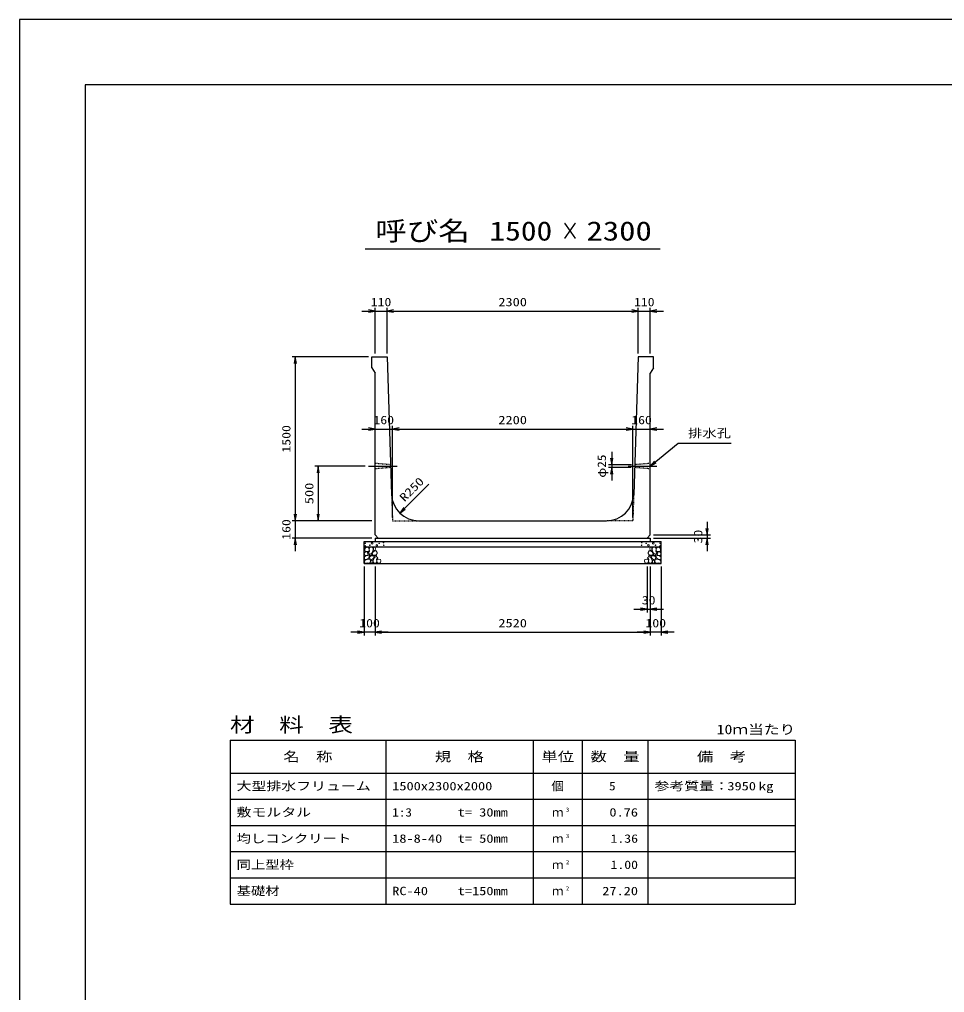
# Model space of a CAD drawing. Units: millimetres at full size. Extents: x 0 to 25230, y 0 to 17820.
# Drawn here: x 0 to 8469, y 8910 to 17820 of the extents above; entities that cross this region are included whole.
import ezdxf
from ezdxf.enums import TextEntityAlignment as Align

# ---------------------------------------------------------------- set-up
doc = ezdxf.new("R2010")
doc.units = ezdxf.units.MM
doc.linetypes.add('CHAIN', pattern=[18.5, 12, -1.5, 3.5, -1.5])
doc.linetypes.add('DASHED_SPACED', pattern=[12, 6, -6])
for name, color, linetype, lineweight in [('0_2', 7, 'Continuous', 25), ('D-BMK', 2, 'CHAIN', 25), ('D-DCR-HCHn', 4, 'Continuous', 9), ('D-MTR-FRAM', 7, 'Continuous', 25), ('D-MTR-LINE', 7, 'Continuous', 25), ('D-STR-DIM', 7, 'Continuous', 25), ('D-STR-STRn', 1, 'Continuous', 25), ('D-TTL', 2, 'Continuous', 25), ('D-TTL-TXT', 7, 'Continuous', 25)]:
    doc.layers.add(name, color=color, linetype=linetype, lineweight=lineweight)
doc.layers.add('D-MTR', color=7, linetype='Continuous')
doc.layers.add('D-MTR-TXT', color=7, linetype='Continuous')
doc.styles.add('ＭＳ ゴシック', font='')
doc.styles.get('ＭＳ ゴシック').set_extended_font_data('MS Gothic')

# ---------------------------------------------------------------- blocks, each defined once
blk = doc.blocks.new('open_arrow')
at = {"color": 0, "linetype": 'Continuous', "lineweight": -2}
blk.add_lwpolyline([(7.5, 1.25), (0, 0), (7.5, -1.25)], dxfattribs=at)

msp = doc.modelspace()

# ---------------------------------------------------------------- linework, layer by layer
at = {"layer": '0_2'}
for p, q in [((3165, 13730), (2705, 13730)), ((2735, 13730), (2735, 13230)), ((3225, 13230), (2705, 13230))]:
    msp.add_line(p, q, dxfattribs=at)
at = {"layer": 'D-BMK'}
for p, q in [((3195, 13730), (3458.333, 13730)), ((5571.667, 13730), (5835, 13730))]:
    msp.add_line(p, q, dxfattribs=at)
at = {"layer": 'D-DCR-HCHn'}
for points in [[(3160.46, 12940.356), (3155.26, 12924.753), (3162.194, 12914.352), (3179.53, 12912.618), (3191.366, 12917.699), (3186.464, 12929.954), (3189.932, 12936.889), (3182.997, 12943.823), (3172.596, 12947.29)], [(3193.399, 12983.696), (3177.796, 12987.163), (3163.928, 12980.228), (3162.194, 12964.626), (3165.661, 12952.491), (3182.997, 12947.29), (3195.132, 12947.29), (3200.333, 12955.958), (3200.333, 12975.028)], [(3207.267, 12985.429), (3202.067, 12969.827), (3203.8, 12952.491), (3191.665, 12933.421), (3207.267, 12924.753), (3224.603, 12933.421), (3235.005, 12947.29), (3238.472, 12969.827), (3235.005, 12981.962), (3224.603, 12987.163)], [(3210.735, 12924.753), (3202.067, 12917.819), (3205.534, 12912.618), (3217.669, 12912.618), (3222.87, 12914.352), (3226.337, 12921.286), (3221.136, 12926.487)], [(3236.739, 12943.823), (3228.071, 12923.02), (3235.005, 12914.352), (3255.808, 12914.352), (3264.476, 12917.819), (3273.144, 12929.954), (3273.144, 12940.356), (3264.476, 12954.224), (3254.074, 12955.958)], [(3240.206, 12981.962), (3240.206, 12961.159), (3248.874, 12955.958), (3257.542, 12961.159), (3259.275, 12973.294), (3257.542, 12983.696), (3245.407, 12987.163)], [(5793.261, 12943.823), (5801.929, 12923.02), (5794.995, 12914.352), (5774.192, 12914.352), (5765.524, 12917.819), (5756.856, 12929.954), (5756.856, 12940.356), (5765.524, 12954.224), (5775.926, 12955.958)], [(5789.794, 12981.962), (5789.794, 12961.159), (5781.126, 12955.958), (5772.458, 12961.159), (5770.725, 12973.294), (5772.458, 12983.696), (5784.593, 12987.163)], [(5822.733, 12985.429), (5827.933, 12969.827), (5826.2, 12952.491), (5838.335, 12933.421), (5822.733, 12924.753), (5805.397, 12933.421), (5794.995, 12947.29), (5791.528, 12969.827), (5794.995, 12981.962), (5805.397, 12987.163)], [(5819.265, 12924.753), (5827.933, 12917.819), (5824.466, 12912.618), (5812.331, 12912.618), (5807.13, 12914.352), (5803.663, 12921.286), (5808.864, 12926.487)], [(5836.601, 12983.696), (5852.204, 12987.163), (5866.072, 12980.228), (5867.806, 12964.626), (5864.339, 12952.491), (5847.003, 12947.29), (5834.868, 12947.29), (5829.667, 12955.958), (5829.667, 12975.028)], [(5869.54, 12940.356), (5874.74, 12924.753), (5867.806, 12914.352), (5850.47, 12912.618), (5838.634, 12917.699), (5843.536, 12929.954), (5840.068, 12936.889), (5847.003, 12943.823), (5857.404, 12947.29)], [(3193.366, 12882.757), (3206.208, 12902.019), (3204.603, 12906.834), (3186.946, 12911.65), (3170.894, 12910.045), (3159.658, 12900.414), (3158.052, 12889.177), (3159.658, 12877.941), (3172.499, 12874.731)], [(3199.787, 12842.627), (3211.023, 12847.443), (3214.234, 12863.494), (3207.813, 12874.731), (3196.577, 12877.941), (3182.13, 12876.336), (3166.078, 12869.915), (3158.052, 12860.284), (3158.052, 12849.048), (3162.868, 12842.627), (3182.13, 12844.232)], [(3238.311, 12882.757), (3246.337, 12902.019), (3239.916, 12910.045), (3220.654, 12910.045), (3212.628, 12906.834), (3204.603, 12895.598), (3204.603, 12885.967), (3212.628, 12873.125), (3222.259, 12871.52)], [(3235.101, 12847.443), (3235.101, 12866.705), (3227.075, 12871.52), (3219.049, 12866.705), (3217.444, 12855.469), (3219.049, 12845.837), (3230.285, 12842.627)], [(3265.599, 12844.232), (3270.415, 12858.679), (3268.81, 12874.731), (3280.046, 12892.388), (3265.599, 12900.414), (3249.548, 12892.388), (3239.916, 12879.546), (3236.706, 12858.679), (3239.916, 12847.443), (3249.548, 12842.627)], [(3262.389, 12900.414), (3270.415, 12906.834), (3267.204, 12911.65), (3255.968, 12911.65), (3251.153, 12910.045), (3247.942, 12903.624), (3252.758, 12898.808)], [(3278.441, 12845.837), (3292.887, 12842.627), (3305.729, 12849.048), (3307.334, 12863.494), (3304.124, 12874.731), (3288.072, 12879.546), (3276.836, 12879.546), (3272.02, 12871.52), (3272.02, 12853.863)], [(5751.559, 12845.837), (5737.113, 12842.627), (5724.271, 12849.048), (5722.666, 12863.494), (5725.876, 12874.731), (5741.928, 12879.546), (5753.164, 12879.546), (5757.98, 12871.52), (5757.98, 12853.863)], [(5764.401, 12844.232), (5759.585, 12858.679), (5761.19, 12874.731), (5749.954, 12892.388), (5764.401, 12900.414), (5780.452, 12892.388), (5790.084, 12879.546), (5793.294, 12858.679), (5790.084, 12847.443), (5780.452, 12842.627)], [(5767.611, 12900.414), (5759.585, 12906.834), (5762.796, 12911.65), (5774.032, 12911.65), (5778.847, 12910.045), (5782.058, 12903.624), (5777.242, 12898.808)], [(5791.689, 12882.757), (5783.663, 12902.019), (5790.084, 12910.045), (5809.346, 12910.045), (5817.372, 12906.834), (5825.397, 12895.598), (5825.397, 12885.967), (5817.372, 12873.125), (5807.741, 12871.52)], [(5794.899, 12847.443), (5794.899, 12866.705), (5802.925, 12871.52), (5810.951, 12866.705), (5812.556, 12855.469), (5810.951, 12845.837), (5799.715, 12842.627)], [(5830.213, 12842.627), (5818.977, 12847.443), (5815.766, 12863.494), (5822.187, 12874.731), (5833.423, 12877.941), (5847.87, 12876.336), (5863.922, 12869.915), (5871.948, 12860.284), (5871.948, 12849.048), (5867.132, 12842.627), (5847.87, 12844.232)], [(5836.634, 12882.757), (5823.792, 12902.019), (5825.397, 12906.834), (5843.054, 12911.65), (5859.106, 12910.045), (5870.342, 12900.414), (5871.948, 12889.177), (5870.342, 12877.941), (5857.501, 12874.731)]]:
    msp.add_lwpolyline(points, close=True, dxfattribs=at)
for centre, radius in [((3165.727, 13023.955), 3), ((3207.292, 13005.752), 3), ((3228.336, 13023.955), 7.5), ((3271.664, 13004.961), 7.5), ((3292.708, 13023.164), 3), ((3333.131, 13030.006), 3), ((5696.869, 13030.006), 3), ((5737.292, 13023.164), 3), ((5758.336, 13004.961), 7.5), ((5801.664, 13023.955), 7.5), ((5822.708, 13005.752), 3), ((5864.273, 13023.955), 3), ((3166.869, 12998.91), 3), ((3334.273, 13004.961), 3), ((5695.727, 13004.961), 3), ((5863.131, 12998.91), 3)]:
    msp.add_circle(centre, radius, dxfattribs=at)
at = {"layer": 'D-MTR-FRAM'}
for p, q in [((1927.5, 11220), (7102.5, 11220)), ((1927.5, 11220), (1927.5, 9720)), ((7102.5, 11220), (7102.5, 9720)), ((1927.5, 9720), (7102.5, 9720))]:
    msp.add_line(p, q, dxfattribs=at)
at = {"layer": 'D-MTR-LINE'}
for p, q in [((3352.5, 11220), (3352.5, 9720)), ((4702.5, 11220), (4702.5, 9720)), ((5152.5, 11220), (5152.5, 9720)), ((5752.5, 11220), (5752.5, 9720)), ((1927.5, 10920), (7102.5, 10920)), ((1927.5, 10680), (7102.5, 10680)), ((1927.5, 10440), (7102.5, 10440)), ((1927.5, 10200), (7102.5, 10200)), ((1927.5, 9960), (7102.5, 9960))]:
    msp.add_line(p, q, dxfattribs=at)
at = {"layer": 'D-STR-DIM'}
for p, q in [((3135, 15150), (3485, 15150)), ((3255, 14760), (3255, 15180)), ((3365, 14760), (3365, 15180)), ((3365, 14760), (3365, 15180)), ((3365, 15150), (5665, 15150)), ((5545, 15150), (5895, 15150)), ((5665, 14760), (5665, 15180)), ((5665, 14760), (5665, 15180)), ((5775, 14760), (5775, 15180)), ((3195, 14730), (2495, 14730)), ((2525, 14730), (2525, 13230)), ((3415, 13260), (3415, 14100)), ((3415, 13260), (3415, 14100)), ((5615, 13260), (5615, 14100)), ((5615, 13260), (5615, 14100)), ((3135, 14070), (3535, 14070)), ((3415, 14070), (5615, 14070)), ((5495, 14070), (5895, 14070)), ((5421.667, 13862.5), (5421.667, 13597.5)), ((5602.083, 13742.5), (5391.667, 13742.5)), ((5601.25, 13717.5), (5391.667, 13717.5)), ((3482.998, 13300.303), (3748.163, 13565.468)), ((2525, 13350), (2525, 12950)), ((3225, 13230), (2495, 13230)), ((3225, 13230), (2495, 13230)), ((6295, 13220), (6295, 12950)), ((5805, 13100), (6325, 13100)), ((3225, 13070), (2495, 13070)), ((5805, 13070), (6325, 13070)), ((3155, 12810), (3155, 12180)), ((3255, 12810), (3255, 12180)), ((3255, 12810), (3255, 12180)), ((5745, 12810), (5745, 12390)), ((5775, 12810), (5775, 12180)), ((5775, 12810), (5775, 12180)), ((5775, 12810), (5775, 12390)), ((5875, 12810), (5875, 12180)), ((5625, 12420), (5895, 12420)), ((3375, 12210), (3035, 12210)), ((3255, 12210), (5775, 12210)), ((5995, 12210), (5655, 12210))]:
    msp.add_line(p, q, dxfattribs=at)
msp.add_lwpolyline([(5775, 13730), (6030, 13940), (6090, 13940), (6514.416, 13940)], dxfattribs=at)
at = {"layer": 'D-STR-STRn'}
for p, q in [((3225, 14730), (3365, 14730)), ((3225, 14630), (3225, 14730)), ((3365, 14730), (3406.944, 13471.671)), ((5665, 14730), (5623.056, 13471.671)), ((5805, 14730), (5665, 14730)), ((5805, 14630), (5805, 14730)), ((3225, 14630), (3255, 14580)), ((5805, 14630), (5775, 14580)), ((3255, 13100), (3255, 14580)), ((5775, 13100), (5775, 14580)), ((3656.806, 13230), (5373.194, 13230)), ((3255, 13100), (3285, 13070)), ((5775, 13100), (5745, 13070)), ((3155, 12840), (3155, 13040)), ((3155, 13040), (5875, 13040)), ((3255, 13070), (5775, 13070)), ((3255, 13070), (3255, 13040)), ((5775, 13070), (5775, 13040)), ((5875, 12840), (5875, 13040)), ((3155, 12990), (5875, 12990)), ((3155, 12840), (5875, 12840))]:
    msp.add_line(p, q, dxfattribs=at)
at = {"layer": 'D-STR-STRn', "color": 2, "linetype": 'DASHED_SPACED'}
for p, q in [((3397.917, 13742.5), (3255, 13755)), ((5775, 13755), (5632.083, 13742.5)), ((3398.75, 13717.5), (3255, 13705)), ((5775, 13705), (5631.25, 13717.5)), ((3406.944, 13471.671), (3415, 13230)), ((5623.056, 13471.671), (5615, 13230)), ((3415, 13230), (3656.806, 13230)), ((5615, 13230), (5373.194, 13230))]:
    msp.add_line(p, q, dxfattribs=at)
at = {"layer": 'D-STR-STRn'}
for centre, start, end in [((3656.806, 13480), 181.90915, 270), ((5373.194, 13480), 270, 358.09085)]:
    msp.add_arc(centre, 250, start, end, dxfattribs=at)
at = {"layer": 'D-TTL'}
for points in [[(0, 0), (25230, 0), (25230, 17820), (0, 17820)], [(600, 600), (24630, 600), (24630, 17220), (600, 17220)]]:
    msp.add_lwpolyline(points, close=True, dxfattribs=at)
at = {"layer": 'D-TTL-TXT'}
msp.add_line((3165, 15720), (5865, 15720), dxfattribs=at)

# ---------------------------------------------------------------- block references
at = {"layer": '0_2', "xscale": 8, "yscale": 8}
for p, rotation in [((2735, 13730), 270), ((2735, 13230), 90)]:
    msp.add_blockref('open_arrow', p, dxfattribs=dict(at, rotation=rotation))
at = {"layer": 'D-STR-DIM', "xscale": 8, "yscale": 8}
for p, rotation in [((3255, 15150), 180), ((5665, 15150), 180), ((5665, 15150), 180), ((2525, 14730), 270), ((3255, 14070), 180), ((5615, 14070), 180), ((5615, 14070), 180), ((5421.667, 13742.5), 90), ((5775, 13730), 39.5), ((5421.667, 13717.5), 270), ((2525, 13230), 90), ((2525, 13230), 90), ((3482.998, 13300.303), 45), ((6295, 13100), 90), ((2525, 13070), 270), ((6295, 13070), 270), ((5745, 12420), 180), ((3155, 12210), 180), ((5775, 12210), 180), ((5775, 12210), 180)]:
    msp.add_blockref('open_arrow', p, dxfattribs=dict(at, rotation=rotation))
for p in [(3365, 15150), (3365, 15150), (5775, 15150), (3415, 14070), (3415, 14070), (5775, 14070), (5775, 12420), (3255, 12210), (3255, 12210), (5875, 12210)]:
    msp.add_blockref('open_arrow', p, dxfattribs=at)

# ---------------------------------------------------------------- texts
at = {"layer": '0_2', "style": 'ＭＳ ゴシック', "width": 1.25}
msp.add_text('500', height=76.98, rotation=90, dxfattribs=at).set_placement((2652.5, 13480), align=Align.MIDDLE_CENTER)
at = {"layer": 'D-MTR', "style": 'ＭＳ ゴシック', "width": 1.25}
msp.add_text('材\u3000料\u3000表', height=132, dxfattribs=at).set_placement((1927.5, 11256), align=Align.BOTTOM_LEFT)
at = {"layer": 'D-MTR', "style": 'ＭＳ ゴシック', "width": 1.2}
msp.add_text('10ｍ当たり', height=87.98, dxfattribs=at).set_placement((7102.5, 11249), align=Align.BOTTOM_RIGHT)
at = {"layer": 'D-MTR-TXT', "style": 'ＭＳ ゴシック'}
for s, height, width, p in [('名\u3000称', 87.98, 1.25, (2640, 11070)), ('規\u3000格', 87.98, 1.25, (4027.5, 11070)), ('単位', 87.98, 1.25, (4927.5, 11070)), ('数\u3000量', 87.98, 1.25, (5452.5, 11070)), ('備\u3000考', 87.98, 1.25, (6427.5, 11070)), ('個', 76.98, 1.1, (4927.5, 10800))]:
    msp.add_text(s, height=height, dxfattribs=dict(at, width=width)).set_placement(p, align=Align.MIDDLE_CENTER)
for s, width, p in [('大型排水フリューム', 1.3, (1987.5, 10800)), ('1500x2300x2000', 1.25, (3412.5, 10800)), ('参考質量：    kg', 1.3, (5812.5, 10800)), ('敷モルタル', 1.3, (1987.5, 10560)), ('1:3', 1.15, (3412.5, 10560)), ('t= 30mm', 1.25, (4012.5, 10560)), ('均しコンクリート', 1.25, (1987.5, 10320)), ('18-8-40', 1.25, (3412.5, 10320)), ('t= 50mm', 1.25, (4012.5, 10320)), ('同上型枠', 1.25, (1987.5, 10080)), ('基礎材', 1.25, (1987.5, 9840)), ('RC-40', 1.25, (3412.5, 9840)), ('t=150mm', 1.25, (4012.5, 9840))]:
    msp.add_text(s, height=76.98, dxfattribs=dict(at, width=width)).set_placement(p, align=Align.MIDDLE_LEFT)
for s, width, p in [('5', 1.15, (5457.83, 10800)), ('3950', 1.25, (6742.5, 10800)), ('0.76', 1.25, (5662.5, 10560)), ('1.36', 1.2, (5662.5, 10320)), ('1.00', 1.2, (5662.5, 10080)), ('27.20', 1.25, (5662.5, 9840))]:
    msp.add_text(s, height=76.98, dxfattribs=dict(at, width=width)).set_placement(p, align=Align.MIDDLE_RIGHT)
for p in [(4927.5, 10560), (4927.5, 10320), (4927.5, 10080), (4927.5, 9840)]:
    msp.add_text('ｍ', height=76.98, dxfattribs=at).set_placement(p, align=Align.MIDDLE_CENTER)
at = {"layer": 'D-MTR-TXT', "style": 'ＭＳ ゴシック', "width": 1.15}
for s, p in [('3', (5002.5, 10553)), ('3', (5002.5, 10313)), ('2', (5002.5, 10073)), ('2', (5002.5, 9833))]:
    msp.add_text(s, height=38.49, dxfattribs=at).set_placement(p, align=Align.BOTTOM_LEFT)
at = {"layer": 'D-STR-DIM', "style": 'ＭＳ ゴシック'}
for s, width, p in [('110', 1.2, (3310, 15232.5)), ('2300', 1.25, (4515, 15232.5)), ('110', 1.2, (5720, 15232.5)), ('160', 1.2, (3335, 14152.5)), ('2200', 1.25, (4515, 14152.5)), ('160', 1.2, (5695, 14152.5)), ('30', 1.2, (5760, 12502.5)), ('100', 1.2, (3205, 12292.5)), ('2520', 1.25, (4515, 12292.5)), ('100', 1.2, (5825, 12292.5))]:
    msp.add_text(s, height=76.98, dxfattribs=dict(at, width=width)).set_placement(p, align=Align.MIDDLE_CENTER)
for s, width, p in [('1500', 1.2, (2442.5, 13980)), ('φ25', 1.15, (5330.639, 13730)), ('160', 1.2, (2442.5, 13150)), ('30', 1.2, (6212.5, 13085))]:
    msp.add_text(s, height=76.98, rotation=90, dxfattribs=dict(at, width=width)).set_placement(p, align=Align.MIDDLE_CENTER)
at = {"layer": 'D-STR-DIM', "style": 'ＭＳ ゴシック', "width": 1.25}
msp.add_text('排水孔', height=76.98, dxfattribs=at).set_placement((6120, 13970), align=Align.BOTTOM_LEFT)
msp.add_text('R250', height=76.98, rotation=45, dxfattribs=at).set_placement((3541.408, 13381.34), align=Align.BOTTOM_LEFT)
at = {"layer": 'D-TTL-TXT', "style": 'ＭＳ ゴシック'}
for s, width, p in [('呼び名', 1.2, (3690, 15742.5)), ('1500', 1.2, (4590, 15742.5)), ('×', 0.7, (5040, 15742.5)), ('2300', 1.25, (5490, 15742.5))]:
    msp.add_text(s, height=176, dxfattribs=dict(at, width=width)).set_placement(p, align=Align.BOTTOM_CENTER)

doc.saveas('drawing.dxf')
